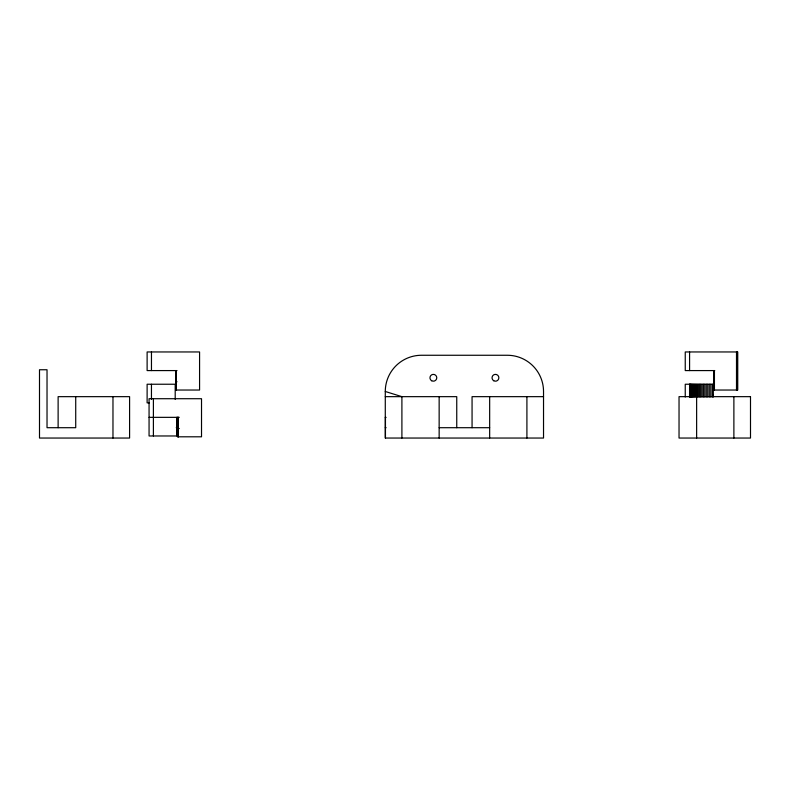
<?xml version="1.0" encoding="UTF-8"?>
<svg xmlns="http://www.w3.org/2000/svg" width="790" height="790" viewBox="0 0 790 790"><rect width="100%" height="100%" fill="white"/><g stroke="black" fill="none" stroke-linecap="round" stroke-linejoin="round"><path stroke-width="1.19" d="M175.972 390.033L175.972 370.579M177.138 417.347L177.138 435.971L149.063 435.971L149.063 398.713L201.519 398.713L201.519 436.801L177.819 436.801L177.928 417.347L177.918 428.516L179.251 428.516M714.091 390.033L714.091 370.579L714.367 381.758M177.009 370.579L147.118 370.579L147.118 351.955L199.574 351.955L199.574 390.033L175.884 390.033L175.884 370.579L175.982 381.758M714.752 370.579L685.246 370.579L685.246 351.955L737.702 351.955L737.702 390.033L714.002 390.033L714.002 370.579M175.953 381.758L177.009 381.758M712.728 394.585L713.321 394.585M385.283 396.659L456.748 396.659L456.748 427.706M543.53 396.659L472.065 396.659L472.065 427.706M149.29 402.861L147.118 402.861L147.118 384.236L175.202 384.236L175.202 399.375M149.063 417.347L179.251 417.347M385.283 417.357L386.083 417.357M176.239 427.686L177.138 427.686M385.283 427.706L386.083 427.706M439.151 427.706L489.662 427.706M385.283 391.485A36.221 36.221 0 0 1 421.505 355.263L507.308 355.263A36.221 36.221 0 0 1 543.53 391.485L543.53 438.045L385.283 438.045L385.283 391.485L401.903 396.659L401.903 438.045M737.445 351.955L737.445 390.033M736.853 351.955L736.853 390.033M736.507 351.955L736.507 390.033M733.88 396.659L733.88 438.045M714.437 370.579L714.437 390.033M714.348 370.579L714.348 390.033M713.321 397.044L713.321 384.236L685.246 384.236L685.246 397.044M712.353 384.236L712.353 397.044M710.803 384.236L710.803 397.044M709.262 384.236L709.262 397.044M707.751 384.236L707.751 397.044M706.25 384.236L706.25 397.044M704.789 384.236L704.789 397.044M703.367 384.236L703.367 397.044M701.984 384.236L701.984 397.044M700.651 384.236L700.651 397.044M699.377 384.236L699.377 397.044M698.153 384.236L698.153 397.044M696.997 384.236L696.997 397.044M696.632 396.659L696.632 438.045M695.911 384.236L695.911 397.044M694.894 384.236L694.894 397.044M693.946 384.236L693.946 397.044M693.087 384.236L693.087 397.044M692.307 384.236L692.307 397.044M691.615 384.236L691.615 397.044M691.013 384.236L691.013 397.044M690.509 384.236L690.509 397.044M690.085 384.236L690.085 397.044M689.769 384.236L689.769 397.044M689.581 351.955L689.581 370.579M689.581 384.236L689.581 397.044M526.91 396.659L526.91 438.045M489.662 396.659L489.662 438.045M439.151 396.659L439.151 438.045M385.451 417.357L385.451 438.045M178.185 417.347L178.254 436.801M178.165 417.347L178.165 436.801M177.819 417.347L177.819 436.801M176.782 417.347L176.782 435.971M176.219 390.033L176.308 370.579L176.21 381.758M153.398 398.713L153.398 435.971M151.463 351.955L151.463 370.579M151.453 384.236L151.453 399.375M112.97 396.659L112.97 438.045M75.722 396.659L75.722 427.706L47.025 427.706L47.025 369.75L39.5 369.75L39.5 438.045L129.59 438.045L129.59 396.659L58.124 396.659L58.124 427.706M750.5 396.659L679.035 396.659L679.035 438.045L750.5 438.045L750.5 396.659M493.74 380.74A3.417 3.417 0 0 0 498.865 377.788A3.417 3.417 0 0 0 493.74 374.825A3.417 3.417 0 0 0 493.74 380.74M431.656 380.74A3.417 3.417 0 0 0 436.771 377.788A3.417 3.417 0 0 0 431.656 374.825A3.417 3.417 0 0 0 431.656 380.74"/></g></svg>
